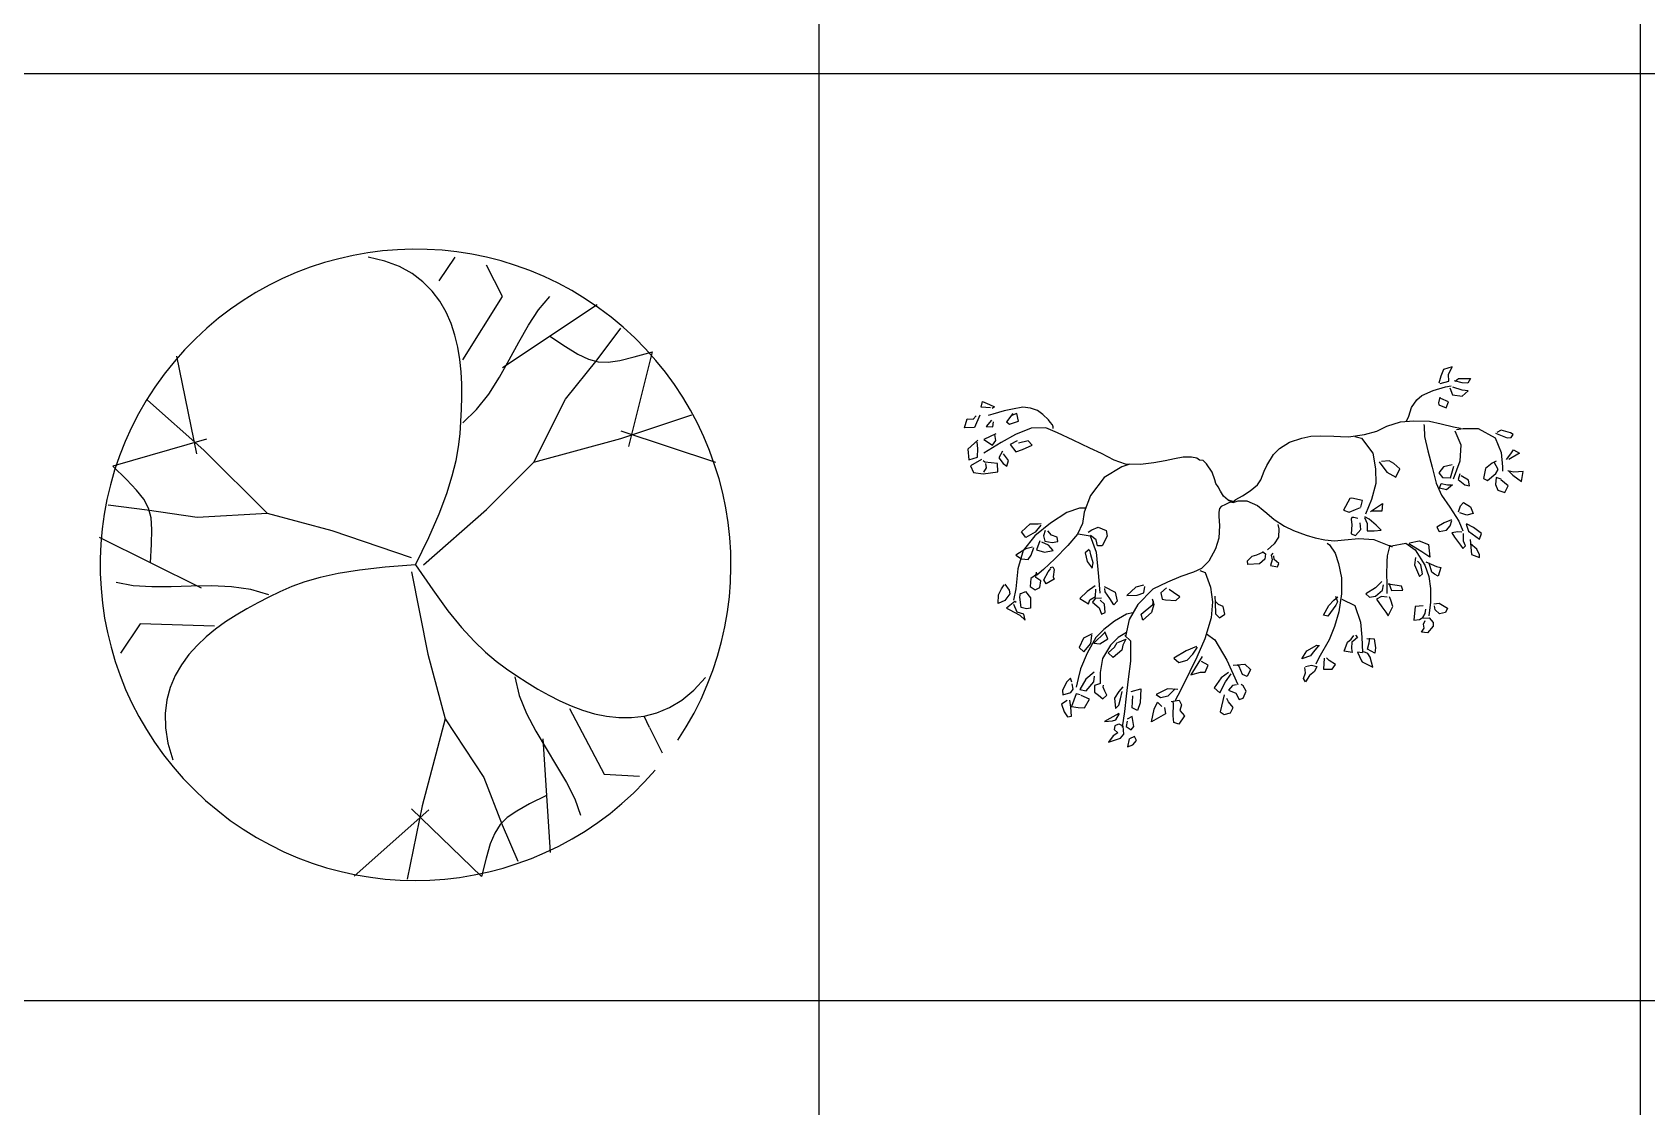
# Model space of a CAD drawing. Header units: inches. Extents: x 7658 to 73799, y 48 to 40262.
# Drawn here: x 36537 to 40653, y 2785 to 5521 of the extents above; entities that cross this region are included whole.
import ezdxf

# ---------------------------------------------------------------- set-up
doc = ezdxf.new("R2010")
doc.units = ezdxf.units.IN
doc.layers.add('www.cad-blocks.net', color=7, linetype='Continuous')
doc.styles.get("Standard").update_dxf_attribs({"font": 'arial.ttf'})

# ---------------------------------------------------------------- blocks, each defined once
blk = doc.blocks.new('A$C516926BB')
for p, q in [((27.1553, 38.5194), (27.1553, 0)), ((29.249, 38.5194), (29.249, 0)), ((0, 4.7221), (62.4121, 4.7221)), ((0, 2.361), (60.3118, 2.361))]:
    blk.add_line(p, q)
blk = doc.blocks.new('A$C7D292085')
at = {"linetype": 'Continuous'}
for p, q in [((1.2207, 0.9612), (1.214, 0.9444)), ((1.2432, 0.9677), (1.2207, 0.9612)), ((1.2332, 0.9488), (1.2432, 0.9677)), ((1.2345, 0.9311), (1.2332, 0.9488)), ((1.1653, 0.895), (1.1946, 0.9078)), ((1.1946, 0.9078), (1.2259, 0.9168)), ((1.214, 0.9444), (1.2087, 0.9267)), ((1.212, 0.9258), (1.2345, 0.9311)), ((1.2259, 0.9168), (1.24, 0.9199)), ((1.2367, 0.9143), (1.2437, 0.8969)), ((1.2688, 0.9084), (1.2447, 0.9158)), ((1.2685, 0.9276), (1.2487, 0.9326)), ((1.2507, 0.9317), (1.259, 0.9385)), ((1.259, 0.9385), (1.2895, 0.9382)), ((1.2825, 0.9267), (1.2685, 0.9276)), ((1.2835, 0.9068), (1.2688, 0.9084)), ((1.2688, 0.8935), (1.2835, 0.9068)), ((1.2895, 0.9382), (1.2825, 0.9267)), ((0.042, 0.8652), (0.046, 0.8795)), ((0.066, 0.8637), (0.042, 0.8652)), ((0.046, 0.8795), (0.064, 0.8724)), ((0.064, 0.8724), (0.0765, 0.8662)), ((0.0765, 0.8662), (0.0705, 0.8615)), ((0.1487, 0.8649), (0.1221, 0.8602)), ((0.1684, 0.863), (0.1487, 0.8649)), ((1.1327, 0.8425), (1.1396, 0.8646)), ((1.1396, 0.8646), (1.1525, 0.8839)), ((1.1525, 0.8839), (1.1653, 0.895)), ((1.2117, 0.8904), (1.2082, 0.8761)), ((1.2082, 0.8761), (1.2092, 0.8714)), ((1.2092, 0.8714), (1.2275, 0.8637)), ((1.2335, 0.8786), (1.214, 0.8876)), ((1.2275, 0.8637), (1.2335, 0.8786)), ((1.2437, 0.8969), (1.2688, 0.8935)), ((0, 0.813), (0.0063, 0.8354)), ((0.0063, 0.8354), (0.0223, 0.8351)), ((0.0223, 0.8351), (0.03, 0.8432)), ((0.0388, 0.845), (0.025, 0.8137)), ((0.069, 0.832), (0.0548, 0.8162)), ((0.0719, 0.8478), (0.0603, 0.8438)), ((0.0718, 0.8155), (0.074, 0.828)), ((0.1009, 0.8556), (0.0719, 0.8478)), ((0.1221, 0.8602), (0.1009, 0.8556)), ((0.123, 0.8488), (0.1065, 0.828)), ((0.1065, 0.828), (0.1143, 0.8221)), ((0.1143, 0.8221), (0.1375, 0.8298)), ((0.1335, 0.8488), (0.1178, 0.8432)), ((0.1375, 0.8298), (0.1335, 0.8488)), ((0.186, 0.8571), (0.1684, 0.863)), ((0.1994, 0.8469), (0.186, 0.8571)), ((0.2138, 0.8329), (0.1994, 0.8469)), ((0.2185, 0.8267), (0.2138, 0.8329)), ((0.2239, 0.8205), (0.2185, 0.8267)), ((1.076, 0.8165), (1.1115, 0.8276)), ((1.1115, 0.8276), (1.1456, 0.8304)), ((1.1262, 0.8295), (1.1327, 0.8425)), ((1.1456, 0.8304), (1.1853, 0.8295)), ((1.1853, 0.8295), (1.2152, 0.8227)), ((0.025, 0.8137), (0, 0.813)), ((0.08, 0.7975), (0.049, 0.7829)), ((0.049, 0.7829), (0.071, 0.7686)), ((0.0548, 0.8162), (0.0718, 0.8155)), ((0.0798, 0.7801), (0.077, 0.796)), ((0.1298, 0.7957), (0.0931, 0.7752)), ((0.1699, 0.8121), (0.1298, 0.7957)), ((0.2069, 0.8127), (0.1699, 0.8121)), ((0.2365, 0.8), (0.2069, 0.8127)), ((0.226, 0.8152), (0.2239, 0.8205)), ((0.2257, 0.8106), (0.226, 0.8152)), ((0.2771, 0.7811), (0.2365, 0.8)), ((0.8284, 0.7761), (0.8601, 0.7866)), ((0.8601, 0.7866), (0.8831, 0.7913)), ((0.8831, 0.7913), (0.9073, 0.7922)), ((0.9073, 0.7922), (0.941, 0.7916)), ((0.941, 0.7916), (0.9586, 0.7904)), ((0.9586, 0.7904), (0.9783, 0.7901)), ((0.9783, 0.7901), (1.0192, 0.7957)), ((0.9951, 0.7907), (1.0118, 0.7866)), ((1.0118, 0.7866), (1.041, 0.7484)), ((1.0192, 0.7957), (1.0506, 0.804)), ((1.0506, 0.804), (1.076, 0.8165)), ((1.1707, 0.8214), (1.1716, 0.8165)), ((1.1716, 0.8165), (1.1722, 0.7907)), ((1.1722, 0.7907), (1.1811, 0.7537)), ((1.2152, 0.8227), (1.2465, 0.8149)), ((1.2465, 0.8149), (1.2641, 0.8118)), ((1.2501, 0.8047), (1.265, 0.7696)), ((1.2537, 0.8087), (1.2713, 0.8106)), ((1.2713, 0.8106), (1.3092, 0.8109)), ((1.3092, 0.8109), (1.3526, 0.7873)), ((1.3526, 0.7873), (1.3681, 0.7497)), ((1.3533, 0.7988), (1.383, 0.7873)), ((1.3678, 0.8068), (1.3565, 0.8006)), ((1.3918, 0.8003), (1.3678, 0.8068)), ((1.383, 0.7873), (1.3935, 0.7879)), ((1.3983, 0.7957), (1.3918, 0.8003)), ((1.3935, 0.7879), (1.3983, 0.7957)), ((0.034, 0.7814), (0.008, 0.7581)), ((0.008, 0.7581), (0.0105, 0.7311)), ((0.0338, 0.7596), (0.032, 0.7761)), ((0.033, 0.7382), (0.0338, 0.7596)), ((0.0931, 0.7752), (0.0495, 0.7481)), ((0.071, 0.7686), (0.0798, 0.7801)), ((0.0965, 0.7534), (0.0873, 0.736)), ((0.112, 0.7292), (0.0993, 0.746)), ((0.1338, 0.7792), (0.1165, 0.7702)), ((0.1165, 0.7702), (0.131, 0.7516)), ((0.131, 0.7516), (0.1478, 0.7575)), ((0.162, 0.7795), (0.1378, 0.7733)), ((0.1478, 0.7575), (0.1725, 0.7686)), ((0.1725, 0.7686), (0.162, 0.7795)), ((0.3195, 0.7612), (0.2771, 0.7811)), ((0.3488, 0.7469), (0.3195, 0.7612)), ((0.3813, 0.7301), (0.3488, 0.7469)), ((0.7702, 0.7171), (0.7872, 0.7444)), ((0.7872, 0.7444), (0.8027, 0.7602)), ((0.8027, 0.7602), (0.8284, 0.7761)), ((1.041, 0.7484), (1.0476, 0.7084)), ((1.1811, 0.7537), (1.1922, 0.7127)), ((1.265, 0.7696), (1.2621, 0.7276)), ((1.3681, 0.7497), (1.3714, 0.7134)), ((1.3818, 0.7323), (1.3925, 0.7463)), ((1.4148, 0.7484), (1.3873, 0.7323)), ((1.3925, 0.7463), (1.399, 0.7568)), ((1.399, 0.7568), (1.4148, 0.7484)), ((0.0105, 0.7311), (0.033, 0.7382)), ((0.0435, 0.732), (0.0155, 0.7158)), ((0.0155, 0.7158), (0.0228, 0.6988)), ((0.0515, 0.7255), (0.0473, 0.7289)), ((0.0478, 0.6953), (0.0845, 0.7003)), ((0.055, 0.7106), (0.048, 0.6994)), ((0.0843, 0.7214), (0.0515, 0.7255)), ((0.0533, 0.722), (0.055, 0.7106)), ((0.0845, 0.7003), (0.0843, 0.7214)), ((0.0873, 0.736), (0.098, 0.7214)), ((0.098, 0.7214), (0.108, 0.7146)), ((0.108, 0.7146), (0.112, 0.7292)), ((0.401, 0.713), (0.3562, 0.6857)), ((0.41, 0.7199), (0.3813, 0.7301)), ((0.4213, 0.7199), (0.401, 0.713)), ((0.4485, 0.7193), (0.41, 0.7199)), ((0.4826, 0.7236), (0.4485, 0.7193)), ((0.5112, 0.7286), (0.4826, 0.7236)), ((0.5348, 0.7339), (0.5112, 0.7286)), ((0.5575, 0.7376), (0.5348, 0.7339)), ((0.5787, 0.7379), (0.5575, 0.7376)), ((0.5922, 0.7351), (0.5787, 0.7379)), ((0.599, 0.7301), (0.5922, 0.7351)), ((0.608, 0.7298), (0.599, 0.7301)), ((0.617, 0.7208), (0.608, 0.7298)), ((0.631, 0.7), (0.617, 0.7208)), ((0.6376, 0.6801), (0.631, 0.7)), ((0.7552, 0.6804), (0.7639, 0.7022)), ((0.7639, 0.7022), (0.7702, 0.7171)), ((1.0476, 0.7084), (1.0482, 0.6711)), ((1.0572, 0.7264), (1.0765, 0.7)), ((1.0827, 0.7289), (1.0632, 0.727)), ((1.0765, 0.7), (1.0995, 0.6866)), ((1.0945, 0.7214), (1.0827, 0.7289)), ((1.1092, 0.7078), (1.0945, 0.7214)), ((1.0995, 0.6866), (1.1092, 0.7078)), ((1.1922, 0.7127), (1.202, 0.6714)), ((1.2207, 0.713), (1.209, 0.6981)), ((1.2432, 0.718), (1.2207, 0.713)), ((1.2387, 0.6851), (1.2472, 0.7149)), ((1.2621, 0.7276), (1.2453, 0.6817)), ((1.328, 0.7093), (1.323, 0.6835)), ((1.3445, 0.723), (1.328, 0.7093)), ((1.3553, 0.7276), (1.3445, 0.723)), ((1.3605, 0.7068), (1.3503, 0.7248)), ((1.3543, 0.696), (1.3605, 0.7068)), ((1.3714, 0.7134), (1.3714, 0.7025)), ((1.3998, 0.7), (1.3845, 0.7034)), ((1.3863, 0.7031), (1.3978, 0.6922)), ((1.4243, 0.7012), (1.3998, 0.7)), ((1.42, 0.6761), (1.4243, 0.7012)), ((0.0228, 0.6988), (0.0478, 0.6953)), ((0.3562, 0.6857), (0.3207, 0.6404)), ((0.6408, 0.6705), (0.6376, 0.6801)), ((0.6465, 0.6624), (0.6408, 0.6705)), ((0.6522, 0.6516), (0.6465, 0.6624)), ((0.7281, 0.6519), (0.7466, 0.6671)), ((0.7466, 0.6671), (0.7552, 0.6804)), ((1.0482, 0.6711), (1.0369, 0.6301)), ((1.202, 0.6714), (1.2155, 0.6413)), ((1.209, 0.6981), (1.2182, 0.6857)), ((1.2105, 0.6593), (1.215, 0.6708)), ((1.2285, 0.655), (1.2105, 0.6593)), ((1.215, 0.6708), (1.2312, 0.6671)), ((1.2182, 0.6857), (1.2387, 0.6851)), ((1.2437, 0.6671), (1.2285, 0.655)), ((1.2312, 0.6671), (1.24, 0.6674)), ((1.2623, 0.6953), (1.258, 0.6807)), ((1.258, 0.6807), (1.275, 0.6674)), ((1.2845, 0.6792), (1.2663, 0.6907)), ((1.275, 0.6674), (1.2875, 0.6649)), ((1.2875, 0.6649), (1.2845, 0.6792)), ((1.323, 0.6835), (1.3333, 0.6789)), ((1.3333, 0.6789), (1.3543, 0.696)), ((1.3548, 0.686), (1.353, 0.6686)), ((1.353, 0.6686), (1.3595, 0.6537)), ((1.3675, 0.6817), (1.3548, 0.686)), ((1.386, 0.6652), (1.3673, 0.6801)), ((1.377, 0.6478), (1.386, 0.6652)), ((1.3978, 0.6922), (1.42, 0.6761)), ((0.3207, 0.6404), (0.3052, 0.5981)), ((0.6597, 0.6388), (0.6522, 0.6516)), ((0.665, 0.6177), (0.6543, 0.6121)), ((0.6716, 0.6286), (0.6597, 0.6388)), ((0.6734, 0.6214), (0.665, 0.6177)), ((0.6809, 0.6255), (0.6716, 0.6286)), ((0.6716, 0.6286), (0.6809, 0.623)), ((0.6809, 0.623), (0.6734, 0.6214)), ((0.6836, 0.6245), (0.6809, 0.6255)), ((0.6809, 0.623), (0.6851, 0.6221)), ((0.6836, 0.6245), (0.6916, 0.6301)), ((0.6851, 0.6221), (0.6976, 0.6267)), ((0.6916, 0.6301), (0.7086, 0.6394)), ((0.6976, 0.6267), (0.7197, 0.627)), ((0.7086, 0.6394), (0.7281, 0.6519)), ((0.7197, 0.627), (0.7469, 0.6152)), ((0.9819, 0.6326), (0.9657, 0.6028)), ((0.9874, 0.6339), (0.9819, 0.6326)), ((1.0142, 0.6276), (0.9874, 0.6339)), ((1.01, 0.6106), (1.0142, 0.6276)), ((1.0369, 0.6301), (1.0222, 0.5929)), ((1.0345, 0.5994), (1.0657, 0.6202)), ((1.0657, 0.6202), (1.0637, 0.6006)), ((1.2155, 0.6413), (1.237, 0.6109)), ((1.2643, 0.6137), (1.272, 0.6224)), ((1.272, 0.6224), (1.2893, 0.6112)), ((1.3595, 0.6537), (1.377, 0.6478)), ((0.2604, 0.5966), (0.2194, 0.5699)), ((0.2926, 0.6084), (0.2604, 0.5966)), ((0.3102, 0.6078), (0.2926, 0.6084)), ((0.3052, 0.5981), (0.3004, 0.5686)), ((0.6495, 0.6068), (0.648, 0.5975)), ((0.648, 0.5975), (0.6483, 0.587)), ((0.6483, 0.587), (0.6501, 0.5637)), ((0.6543, 0.6121), (0.6495, 0.6068)), ((0.7469, 0.6152), (0.7609, 0.6031)), ((0.7609, 0.6031), (0.7702, 0.595)), ((0.7702, 0.595), (0.7893, 0.5792)), ((0.7893, 0.5792), (0.8153, 0.5624)), ((0.9657, 0.6028), (0.9807, 0.5975)), ((0.9807, 0.5975), (0.9967, 0.605)), ((0.9874, 0.5842), (0.9859, 0.5798)), ((0.9859, 0.5798), (0.9872, 0.5652)), ((0.9922, 0.5839), (0.9874, 0.5842)), ((1.0022, 0.5817), (0.9922, 0.5839)), ((0.9967, 0.605), (1.0092, 0.6093)), ((1.0197, 0.5839), (1.0265, 0.5686)), ((1.0317, 0.5801), (1.0207, 0.5857)), ((1.0492, 0.5643), (1.0317, 0.5801)), ((1.0637, 0.6006), (1.0382, 0.6006)), ((1.241, 0.578), (1.2225, 0.5705)), ((1.237, 0.6109), (1.2603, 0.5752)), ((1.2375, 0.5634), (1.2417, 0.5767)), ((1.2593, 0.5988), (1.2643, 0.6137)), ((1.28, 0.5904), (1.2625, 0.5963)), ((1.2963, 0.5944), (1.28, 0.5904)), ((1.2893, 0.6112), (1.2963, 0.5944)), ((0.1455, 0.5481), (0.167, 0.568)), ((0.1563, 0.5332), (0.1455, 0.5481)), ((0.1794, 0.5376), (0.1493, 0.5003)), ((0.18, 0.5466), (0.1563, 0.5332)), ((0.167, 0.568), (0.1875, 0.5677)), ((0.2194, 0.5699), (0.1794, 0.5376)), ((0.1948, 0.5649), (0.18, 0.5466)), ((0.1875, 0.5677), (0.195, 0.5693)), ((0.2058, 0.5512), (0.2013, 0.5376)), ((0.2013, 0.5376), (0.205, 0.5239)), ((0.222, 0.5394), (0.2123, 0.5506)), ((0.2363, 0.5345), (0.222, 0.5394)), ((0.2881, 0.5422), (0.2636, 0.5127)), ((0.3004, 0.5686), (0.2881, 0.5422)), ((0.2899, 0.5429), (0.3204, 0.5376)), ((0.3151, 0.5466), (0.3248, 0.5525)), ((0.3204, 0.5376), (0.3359, 0.4957)), ((0.3351, 0.5273), (0.3213, 0.5388)), ((0.3248, 0.5525), (0.3408, 0.5599)), ((0.3408, 0.5599), (0.3613, 0.5512)), ((0.3631, 0.5366), (0.3508, 0.5124)), ((0.3613, 0.5512), (0.3631, 0.5366)), ((0.6501, 0.5637), (0.6483, 0.532)), ((0.7989, 0.5661), (0.8014, 0.5553)), ((0.8014, 0.5553), (0.8002, 0.5339)), ((0.8153, 0.5624), (0.8383, 0.5509)), ((0.8383, 0.5509), (0.8708, 0.5391)), ((0.8708, 0.5391), (0.8938, 0.5323)), ((0.9872, 0.5652), (0.9859, 0.5429)), ((0.9859, 0.5429), (0.9964, 0.5385)), ((0.9964, 0.5385), (1.0105, 0.5534)), ((1.0105, 0.5534), (1.0087, 0.5705)), ((1.0265, 0.5686), (1.026, 0.5506)), ((1.026, 0.5506), (1.0445, 0.5503)), ((1.0445, 0.5503), (1.0617, 0.5522)), ((1.0617, 0.5522), (1.0492, 0.5643)), ((1.2225, 0.5705), (1.2035, 0.5596)), ((1.2035, 0.5596), (1.2097, 0.5488)), ((1.2097, 0.5488), (1.2287, 0.5522)), ((1.2287, 0.5522), (1.2375, 0.5634)), ((1.2578, 0.5475), (1.242, 0.545)), ((1.242, 0.545), (1.249, 0.5345)), ((1.2678, 0.5466), (1.2578, 0.5475)), ((1.2603, 0.5752), (1.2704, 0.5506)), ((1.2715, 0.5242), (1.2718, 0.5438)), ((1.2788, 0.5674), (1.2848, 0.5494)), ((1.2973, 0.5587), (1.2793, 0.5683)), ((1.2848, 0.5494), (1.313, 0.5289)), ((1.318, 0.5432), (1.2973, 0.5587)), ((1.313, 0.5289), (1.318, 0.5432)), ((0.1565, 0.5043), (0.1308, 0.4882)), ((0.1493, 0.5003), (0.1361, 0.4531)), ((0.173, 0.5084), (0.1565, 0.5043)), ((0.17, 0.4882), (0.1765, 0.5078)), ((0.1915, 0.5248), (0.1835, 0.5022)), ((0.1835, 0.5022), (0.2038, 0.4963)), ((0.2143, 0.514), (0.1973, 0.5214)), ((0.2038, 0.4963), (0.2258, 0.5003)), ((0.205, 0.5239), (0.2235, 0.5208)), ((0.2258, 0.5003), (0.2143, 0.514)), ((0.2235, 0.5208), (0.2378, 0.5233)), ((0.2636, 0.5127), (0.2299, 0.4792)), ((0.2378, 0.5233), (0.2363, 0.5345)), ((0.3178, 0.5028), (0.3078, 0.4941)), ((0.3078, 0.4941), (0.3123, 0.4721)), ((0.3218, 0.4891), (0.3191, 0.5012)), ((0.3386, 0.5121), (0.3351, 0.5273)), ((0.3359, 0.4957), (0.341, 0.4339)), ((0.3508, 0.5124), (0.3386, 0.5121)), ((0.6394, 0.5047), (0.6229, 0.4733)), ((0.6483, 0.532), (0.6394, 0.5047)), ((0.7449, 0.4891), (0.7604, 0.4957)), ((0.7592, 0.4975), (0.7667, 0.4916)), ((0.7892, 0.5174), (0.7719, 0.5016)), ((0.8002, 0.5339), (0.7892, 0.5174)), ((0.8938, 0.5323), (0.9183, 0.5273)), ((0.9183, 0.5273), (0.9434, 0.5252)), ((0.9243, 0.5186), (0.9305, 0.5149)), ((0.9305, 0.5149), (0.9449, 0.4935)), ((0.9434, 0.5252), (0.9685, 0.527)), ((0.9685, 0.527), (1.0052, 0.5311)), ((1.0052, 0.5311), (1.0431, 0.5283)), ((1.0431, 0.5283), (1.0897, 0.5099)), ((1.0838, 0.5137), (1.0772, 0.4866)), ((1.0882, 0.5121), (1.1247, 0.5186)), ((1.1247, 0.5186), (1.1486, 0.5022)), ((1.1657, 0.4972), (1.1327, 0.5171)), ((1.1345, 0.5196), (1.1585, 0.5248)), ((1.1486, 0.5022), (1.1734, 0.463)), ((1.1585, 0.5248), (1.1825, 0.5158)), ((1.1857, 0.4829), (1.1657, 0.4972)), ((1.1825, 0.5158), (1.1857, 0.4829)), ((1.249, 0.5345), (1.2643, 0.5137)), ((1.2643, 0.5137), (1.2703, 0.5053)), ((1.2703, 0.5053), (1.2768, 0.5124)), ((1.2768, 0.5124), (1.2715, 0.5242)), ((1.289, 0.528), (1.2925, 0.4904)), ((1.3055, 0.5034), (1.2893, 0.5174)), ((1.3123, 0.4894), (1.3055, 0.5034)), ((0.1308, 0.4882), (0.1448, 0.4786)), ((0.1361, 0.4531), (0.131, 0.4025)), ((0.1448, 0.4786), (0.1623, 0.4776)), ((0.1623, 0.4776), (0.17, 0.4882)), ((0.2299, 0.4792), (0.2009, 0.4519)), ((0.2128, 0.4457), (0.2203, 0.454)), ((0.2178, 0.4568), (0.2253, 0.4587)), ((0.2253, 0.4587), (0.228, 0.4516)), ((0.3123, 0.4721), (0.3251, 0.4553)), ((0.3278, 0.4689), (0.3218, 0.4891)), ((0.3251, 0.4553), (0.3278, 0.4689)), ((0.6044, 0.4544), (0.5832, 0.445)), ((0.6229, 0.4733), (0.6044, 0.4544)), ((0.7209, 0.4739), (0.7329, 0.4857)), ((0.7224, 0.4649), (0.7209, 0.4739)), ((0.7519, 0.4661), (0.7224, 0.4649)), ((0.7329, 0.4857), (0.7449, 0.4891)), ((0.7657, 0.4779), (0.7519, 0.4661)), ((0.7667, 0.4916), (0.7657, 0.4779)), ((0.7839, 0.4764), (0.7799, 0.4621)), ((0.7799, 0.4621), (0.7974, 0.4584)), ((0.7857, 0.4935), (0.7814, 0.4879)), ((0.7814, 0.4879), (0.7839, 0.4764)), ((0.7892, 0.4776), (0.7887, 0.4866)), ((0.8012, 0.4671), (0.7892, 0.4776)), ((0.7974, 0.4584), (0.8012, 0.4671)), ((0.9449, 0.4935), (0.9532, 0.4674)), ((0.9532, 0.4674), (0.961, 0.4307)), ((1.076, 0.4721), (1.0754, 0.4363)), ((1.0772, 0.4866), (1.076, 0.4721)), ((1.1492, 0.482), (1.1472, 0.4634)), ((1.1472, 0.4634), (1.1595, 0.4342)), ((1.1627, 0.4634), (1.1547, 0.4733)), ((1.1677, 0.441), (1.1627, 0.4634)), ((1.1734, 0.463), (1.1835, 0.4342)), ((1.1755, 0.4717), (1.2027, 0.459)), ((1.1915, 0.4453), (1.1847, 0.4677)), ((1.2027, 0.459), (1.214, 0.4571)), ((1.214, 0.4571), (1.207, 0.4348)), ((1.2925, 0.4904), (1.3125, 0.482)), ((1.3125, 0.482), (1.3123, 0.4894)), ((0.094, 0.4025), (0.101, 0.4124)), ((0.1023, 0.414), (0.1138, 0.3994)), ((0.1693, 0.4289), (0.1673, 0.4081)), ((0.186, 0.441), (0.1693, 0.4289)), ((0.1815, 0.4314), (0.1835, 0.4447)), ((0.1945, 0.4227), (0.1815, 0.4314)), ((0.2009, 0.4519), (0.1839, 0.4373)), ((0.192, 0.4062), (0.1945, 0.4227)), ((0.202, 0.4252), (0.2128, 0.4457)), ((0.2078, 0.4155), (0.202, 0.4252)), ((0.2288, 0.427), (0.2078, 0.4155)), ((0.228, 0.4516), (0.2258, 0.4332)), ((0.2258, 0.4332), (0.2288, 0.427)), ((0.341, 0.4339), (0.3449, 0.3919)), ((0.4561, 0.4118), (0.4363, 0.4068)), ((0.5172, 0.4196), (0.4799, 0.4019)), ((0.5516, 0.4342), (0.5172, 0.4196)), ((0.5832, 0.445), (0.5516, 0.4342)), ((0.5999, 0.4491), (0.6131, 0.4438)), ((0.6131, 0.4438), (0.6271, 0.4068)), ((0.961, 0.4307), (0.9607, 0.3894)), ((1.0635, 0.4208), (1.0477, 0.405)), ((1.0657, 0.3988), (1.0682, 0.4127)), ((1.0754, 0.4363), (1.0763, 0.4193)), ((1.0763, 0.4193), (1.0763, 0.3904)), ((1.1137, 0.4096), (1.0802, 0.4143)), ((1.0817, 0.4171), (1.0885, 0.3984)), ((1.1595, 0.4342), (1.1677, 0.441)), ((1.1835, 0.4342), (1.1877, 0.4031)), ((1.1977, 0.4401), (1.1915, 0.4453)), ((1.207, 0.4348), (1.1977, 0.4401)), ((0.0855, 0.3655), (0.0865, 0.3876)), ((0.1023, 0.3724), (0.0855, 0.3655)), ((0.0865, 0.3876), (0.094, 0.4025)), ((0.1155, 0.3901), (0.1023, 0.3724)), ((0.1138, 0.3994), (0.1155, 0.3901)), ((0.131, 0.4025), (0.1245, 0.3733)), ((0.1408, 0.3814), (0.1423, 0.3916)), ((0.1443, 0.355), (0.1408, 0.3814)), ((0.1445, 0.3904), (0.1555, 0.396)), ((0.1555, 0.396), (0.1683, 0.3792)), ((0.1673, 0.4081), (0.1798, 0.4003)), ((0.1683, 0.3792), (0.1678, 0.3534)), ((0.1798, 0.4003), (0.192, 0.4062)), ((0.3128, 0.3957), (0.2938, 0.3776)), ((0.2938, 0.3776), (0.3161, 0.3643)), ((0.3328, 0.4099), (0.3128, 0.3957)), ((0.3161, 0.3643), (0.3191, 0.3748)), ((0.3191, 0.3748), (0.3341, 0.3829)), ((0.3326, 0.3776), (0.3258, 0.3683)), ((0.3491, 0.3789), (0.3326, 0.3776)), ((0.3341, 0.3829), (0.3346, 0.4019)), ((0.3571, 0.3634), (0.3456, 0.3739)), ((0.3561, 0.4087), (0.3841, 0.3938)), ((0.3583, 0.395), (0.3573, 0.4031)), ((0.3701, 0.378), (0.3583, 0.395)), ((0.3803, 0.3618), (0.3701, 0.378)), ((0.3893, 0.3708), (0.3803, 0.3618)), ((0.3841, 0.3938), (0.3893, 0.3708)), ((0.4363, 0.4068), (0.4133, 0.3857)), ((0.4133, 0.3857), (0.4398, 0.386)), ((0.4398, 0.386), (0.4566, 0.3922)), ((0.4799, 0.4019), (0.4416, 0.3627)), ((0.4566, 0.3922), (0.4593, 0.4081)), ((0.4783, 0.3773), (0.4821, 0.363)), ((0.4798, 0.363), (0.4816, 0.3721)), ((0.5151, 0.4047), (0.5001, 0.3925)), ((0.5001, 0.3925), (0.5041, 0.3764)), ((0.5041, 0.3764), (0.5126, 0.3742)), ((0.5126, 0.3742), (0.5386, 0.3727)), ((0.5326, 0.3929), (0.5219, 0.4009)), ((0.5486, 0.382), (0.5326, 0.3929)), ((0.5386, 0.3727), (0.5486, 0.382)), ((0.6271, 0.4068), (0.6319, 0.3696)), ((0.6381, 0.3839), (0.6391, 0.3668)), ((0.9284, 0.3602), (0.9412, 0.3736)), ((0.9412, 0.3736), (0.9514, 0.382)), ((0.9454, 0.3835), (0.9504, 0.3693)), ((0.9607, 0.3894), (0.9541, 0.3441)), ((0.9619, 0.3758), (0.9951, 0.3602)), ((1.0477, 0.405), (1.023, 0.3901)), ((1.023, 0.3901), (1.0325, 0.3817)), ((1.0325, 0.3817), (1.0477, 0.3839)), ((1.0477, 0.3839), (1.0657, 0.3988)), ((1.0632, 0.3829), (1.0497, 0.3764)), ((1.0497, 0.3764), (1.0635, 0.3565)), ((1.077, 0.3817), (1.0632, 0.3829)), ((1.0862, 0.3736), (1.0835, 0.3823)), ((1.0915, 0.3578), (1.0862, 0.3736)), ((1.0885, 0.3984), (1.117, 0.3988)), ((1.117, 0.3988), (1.1137, 0.4096)), ((1.1877, 0.4031), (1.1874, 0.3683)), ((0.1283, 0.3699), (0.1065, 0.3534)), ((0.1065, 0.3534), (0.1135, 0.3503)), ((0.1135, 0.3503), (0.141, 0.3357)), ((0.134, 0.3429), (0.126, 0.3624)), ((0.1318, 0.3677), (0.1283, 0.3699)), ((0.1513, 0.3379), (0.134, 0.3429)), ((0.141, 0.3357), (0.1545, 0.3224)), ((0.1578, 0.3516), (0.1443, 0.355)), ((0.1545, 0.3224), (0.1513, 0.3379)), ((0.1678, 0.3534), (0.1578, 0.3516)), ((0.3258, 0.3683), (0.3428, 0.3543)), ((0.3428, 0.3543), (0.3493, 0.3376)), ((0.3493, 0.3376), (0.3583, 0.3419)), ((0.3583, 0.3419), (0.3571, 0.3634)), ((0.4124, 0.3376), (0.3819, 0.3202)), ((0.4288, 0.3413), (0.4124, 0.3376)), ((0.4416, 0.3627), (0.4198, 0.3242)), ((0.4503, 0.3379), (0.4798, 0.363)), ((0.4548, 0.3227), (0.4503, 0.3379)), ((0.4763, 0.3419), (0.4548, 0.3227)), ((0.4821, 0.363), (0.4763, 0.3419)), ((0.6319, 0.3696), (0.6283, 0.3289)), ((0.6391, 0.3668), (0.6396, 0.3388)), ((0.6396, 0.3388), (0.6496, 0.3289)), ((0.6471, 0.3624), (0.6406, 0.3696)), ((0.6596, 0.3578), (0.6471, 0.3624)), ((0.6496, 0.3289), (0.6634, 0.3379)), ((0.6634, 0.3379), (0.6596, 0.3578)), ((0.9149, 0.3354), (0.9284, 0.3602)), ((0.9264, 0.3329), (0.9149, 0.3354)), ((0.9467, 0.3606), (0.9264, 0.3329)), ((0.9541, 0.3441), (0.9428, 0.3062)), ((0.9504, 0.3693), (0.9467, 0.3606)), ((0.9951, 0.3602), (1.0094, 0.318)), ((1.0635, 0.3565), (1.0735, 0.3429)), ((1.0735, 0.3429), (1.0797, 0.3335)), ((1.0797, 0.3335), (1.0915, 0.3578)), ((1.1485, 0.3578), (1.1452, 0.3227)), ((1.1692, 0.3593), (1.1485, 0.3578)), ((1.16, 0.3245), (1.168, 0.3295)), ((1.168, 0.3295), (1.1745, 0.3401)), ((1.1745, 0.3401), (1.1755, 0.3509)), ((1.1874, 0.3683), (1.1835, 0.3339)), ((1.196, 0.3643), (1.2102, 0.3662)), ((1.1992, 0.3488), (1.1977, 0.359)), ((1.211, 0.3385), (1.1992, 0.3488)), ((1.2102, 0.3662), (1.2307, 0.3537)), ((1.2262, 0.3422), (1.211, 0.3385)), ((1.2307, 0.3537), (1.2262, 0.3422)), ((0.3256, 0.2882), (0.3036, 0.2767)), ((0.3578, 0.291), (0.3296, 0.264)), ((0.3553, 0.2991), (0.3347, 0.2789)), ((0.3819, 0.3202), (0.3553, 0.2991)), ((0.3651, 0.2755), (0.3576, 0.2929)), ((0.4127, 0.2913), (0.3915, 0.2783)), ((0.4198, 0.3242), (0.4106, 0.2814)), ((0.6283, 0.3289), (0.6125, 0.2748)), ((0.617, 0.2882), (0.6379, 0.2727)), ((0.9428, 0.3062), (0.9291, 0.273)), ((1.0094, 0.318), (1.0127, 0.2798)), ((1.1452, 0.3227), (1.16, 0.3245)), ((1.1645, 0.2925), (1.1717, 0.3022)), ((1.1802, 0.2904), (1.1645, 0.2925)), ((1.17, 0.3124), (1.174, 0.3217)), ((1.1717, 0.3022), (1.17, 0.3124)), ((1.1702, 0.328), (1.184, 0.3289)), ((1.1945, 0.3071), (1.1802, 0.2904)), ((1.184, 0.3289), (1.1945, 0.3171)), ((1.1945, 0.3171), (1.1945, 0.3071)), ((0.3036, 0.2767), (0.2921, 0.2528)), ((0.2921, 0.2528), (0.3041, 0.2422)), ((0.3041, 0.2422), (0.3218, 0.263)), ((0.3347, 0.2789), (0.3126, 0.2388)), ((0.3218, 0.263), (0.3241, 0.2845)), ((0.3296, 0.264), (0.3451, 0.2624)), ((0.3451, 0.2624), (0.3651, 0.2755)), ((0.3718, 0.259), (0.3517, 0.2248)), ((0.3663, 0.2398), (0.3821, 0.2537)), ((0.3915, 0.2783), (0.3718, 0.259)), ((0.3821, 0.2537), (0.3893, 0.2658)), ((0.3908, 0.2658), (0.4113, 0.2745)), ((0.4036, 0.259), (0.4006, 0.2466)), ((0.4113, 0.2745), (0.4036, 0.259)), ((0.4088, 0.2839), (0.4231, 0.2699)), ((0.4231, 0.2699), (0.4231, 0.2183)), ((0.5916, 0.2553), (0.5649, 0.2447)), ((0.5819, 0.2363), (0.5941, 0.2543)), ((0.6125, 0.2748), (0.5925, 0.2283)), ((0.6379, 0.2727), (0.6689, 0.2211)), ((0.8722, 0.2444), (0.8982, 0.259)), ((0.9019, 0.2575), (0.8889, 0.2416)), ((0.8982, 0.259), (0.9049, 0.2584)), ((0.9291, 0.273), (0.9031, 0.227)), ((0.9679, 0.2438), (0.9759, 0.2668)), ((0.9759, 0.2668), (0.9854, 0.2742)), ((0.9854, 0.2742), (0.9927, 0.2835)), ((0.9874, 0.2674), (0.9864, 0.2503)), ((0.9864, 0.2503), (0.9879, 0.2404)), ((0.9902, 0.2693), (0.9874, 0.2674)), ((1.0014, 0.2789), (0.9902, 0.2693)), ((0.9964, 0.2842), (1.0014, 0.2789)), ((1.0127, 0.2798), (1.0145, 0.2401)), ((1.0255, 0.2764), (1.0437, 0.2748)), ((1.0267, 0.2491), (1.0312, 0.2646)), ((1.0455, 0.2388), (1.0267, 0.2491)), ((1.0312, 0.2646), (1.033, 0.277)), ((1.0437, 0.2748), (1.0477, 0.2525)), ((1.0477, 0.2525), (1.0455, 0.2388)), ((0.3126, 0.2388), (0.2959, 0.1984)), ((0.3517, 0.2248), (0.3455, 0.1898)), ((0.3786, 0.2276), (0.3663, 0.2398)), ((0.4006, 0.2466), (0.3786, 0.2276)), ((0.4231, 0.2183), (0.4172, 0.1724)), ((0.5649, 0.2447), (0.5336, 0.2258)), ((0.5336, 0.2258), (0.5466, 0.2146)), ((0.5466, 0.2146), (0.5674, 0.2211)), ((0.5674, 0.2211), (0.5819, 0.2363)), ((0.5925, 0.2283), (0.5742, 0.1916)), ((0.6061, 0.2304), (0.5771, 0.1835)), ((0.6206, 0.2081), (0.6039, 0.2177)), ((0.6131, 0.1904), (0.6206, 0.2081)), ((0.6689, 0.2211), (0.6967, 0.1587)), ((0.6844, 0.2081), (0.7144, 0.2109)), ((0.6999, 0.2043), (0.6961, 0.2078)), ((0.7144, 0.2109), (0.7289, 0.1972)), ((0.8594, 0.2239), (0.8722, 0.2444)), ((0.8822, 0.232), (0.8594, 0.2239)), ((0.8689, 0.2047), (0.8847, 0.2084)), ((0.8889, 0.2416), (0.8822, 0.232)), ((0.8847, 0.2084), (0.8979, 0.2047)), ((0.9031, 0.227), (0.8956, 0.2103)), ((0.9169, 0.2258), (0.9149, 0.1975)), ((0.9292, 0.2196), (0.9229, 0.227)), ((0.9457, 0.2099), (0.9292, 0.2196)), ((0.9367, 0.1975), (0.9457, 0.2099)), ((0.9879, 0.2404), (0.9679, 0.2438)), ((1.0014, 0.2416), (1.0117, 0.2193)), ((1.014, 0.2398), (1.0014, 0.2416)), ((1.0117, 0.2193), (1.0137, 0.2165)), ((1.0137, 0.2165), (1.041, 0.2028)), ((1.0282, 0.2376), (1.0175, 0.2419)), ((1.0342, 0.2286), (1.0282, 0.2376)), ((1.041, 0.2028), (1.0342, 0.2286)), ((0.2703, 0.1752), (0.2596, 0.1646)), ((0.2736, 0.1646), (0.2703, 0.1752)), ((0.2896, 0.1742), (0.2843, 0.1519)), ((0.2959, 0.1984), (0.2896, 0.1742)), ((0.3091, 0.1721), (0.2938, 0.1463)), ((0.3301, 0.1904), (0.3091, 0.1721)), ((0.3101, 0.1425), (0.3296, 0.1658)), ((0.3296, 0.1658), (0.3313, 0.1801)), ((0.3455, 0.1898), (0.3455, 0.163)), ((0.4172, 0.1724), (0.4121, 0.1292)), ((0.5742, 0.1916), (0.5501, 0.1432)), ((0.5771, 0.1835), (0.6014, 0.1901)), ((0.6014, 0.1901), (0.6131, 0.1904)), ((0.6544, 0.1755), (0.6366, 0.15)), ((0.6506, 0.1376), (0.6649, 0.1655)), ((0.6726, 0.1898), (0.6544, 0.1755)), ((0.6649, 0.1655), (0.6794, 0.1863)), ((0.7084, 0.1842), (0.6999, 0.2043)), ((0.7201, 0.1795), (0.7084, 0.1842)), ((0.7289, 0.1972), (0.7201, 0.1795)), ((0.8637, 0.1739), (0.8692, 0.1885)), ((0.8689, 0.1658), (0.8637, 0.1739)), ((0.8692, 0.1885), (0.8674, 0.2022)), ((0.8792, 0.182), (0.8689, 0.1658)), ((0.8924, 0.1916), (0.8792, 0.182)), ((0.8979, 0.2047), (0.8924, 0.1916)), ((0.9149, 0.1975), (0.9367, 0.1975)), ((0.2596, 0.1646), (0.2495, 0.1438)), ((0.2495, 0.1438), (0.2508, 0.1323)), ((0.2508, 0.1323), (0.2711, 0.1388)), ((0.2711, 0.1388), (0.2771, 0.1469)), ((0.2848, 0.1351), (0.2728, 0.1025)), ((0.2771, 0.1469), (0.2746, 0.1602)), ((0.2943, 0.1323), (0.2848, 0.1351)), ((0.2938, 0.1463), (0.3101, 0.1425)), ((0.3181, 0.1214), (0.2973, 0.1307)), ((0.3468, 0.1612), (0.3311, 0.1562)), ((0.3311, 0.1562), (0.3316, 0.1391)), ((0.3316, 0.1391), (0.3416, 0.132)), ((0.3416, 0.132), (0.3523, 0.1224)), ((0.3523, 0.1224), (0.3623, 0.1317)), ((0.3536, 0.1522), (0.3541, 0.1568)), ((0.3576, 0.1419), (0.3536, 0.1522)), ((0.3623, 0.1317), (0.3576, 0.1419)), ((0.3936, 0.1407), (0.3821, 0.1239)), ((0.3821, 0.1239), (0.3848, 0.0981)), ((0.4038, 0.1531), (0.3936, 0.1407)), ((0.3971, 0.1221), (0.4021, 0.141)), ((0.4121, 0.1292), (0.4076, 0.0904)), ((0.4246, 0.141), (0.4493, 0.1481)), ((0.4276, 0.0991), (0.4288, 0.1301)), ((0.4493, 0.1481), (0.4478, 0.1118)), ((0.5169, 0.1478), (0.4881, 0.1335)), ((0.4881, 0.1335), (0.4994, 0.1258)), ((0.4994, 0.1258), (0.5189, 0.1304)), ((0.5436, 0.146), (0.5169, 0.1478)), ((0.5189, 0.1304), (0.5371, 0.1478)), ((0.5501, 0.1432), (0.5366, 0.1177)), ((0.6366, 0.15), (0.6506, 0.1376)), ((0.6619, 0.1326), (0.6519, 0.0891)), ((0.6729, 0.1149), (0.6686, 0.1236)), ((0.6834, 0.1565), (0.6726, 0.1441)), ((0.6726, 0.1441), (0.6911, 0.1366)), ((0.6936, 0.1578), (0.6834, 0.1565)), ((0.6911, 0.1366), (0.6996, 0.1205)), ((0.6996, 0.1205), (0.7106, 0.1239)), ((0.7101, 0.1556), (0.7051, 0.159)), ((0.7179, 0.1422), (0.7101, 0.1556)), ((0.7106, 0.1239), (0.7179, 0.1422)), ((0.2616, 0.118), (0.2468, 0.109)), ((0.2468, 0.109), (0.2541, 0.0894)), ((0.2541, 0.0894), (0.2628, 0.0764)), ((0.2713, 0.1012), (0.2686, 0.1193)), ((0.2723, 0.078), (0.2713, 0.1012)), ((0.2728, 0.1025), (0.2893, 0.1)), ((0.2893, 0.1), (0.3061, 0.0994)), ((0.3061, 0.0994), (0.3181, 0.1214)), ((0.3933, 0.0848), (0.3701, 0.0721)), ((0.3848, 0.0981), (0.3933, 0.1062)), ((0.3858, 0.0686), (0.3953, 0.0848)), ((0.3933, 0.1062), (0.3971, 0.1221)), ((0.4076, 0.0904), (0.4016, 0.0506)), ((0.4408, 0.0929), (0.4276, 0.0991)), ((0.4478, 0.1118), (0.4408, 0.0929)), ((0.4768, 0.0637), (0.4831, 0.0963)), ((0.5124, 0.0842), (0.4768, 0.0637)), ((0.4831, 0.0963), (0.4918, 0.1137)), ((0.4918, 0.1137), (0.5026, 0.1025)), ((0.5099, 0.1003), (0.5124, 0.0842)), ((0.5266, 0.1155), (0.5469, 0.1193)), ((0.5324, 0.1102), (0.5309, 0.1158)), ((0.5316, 0.0789), (0.5324, 0.1102)), ((0.5469, 0.1193), (0.5526, 0.1071)), ((0.5526, 0.1071), (0.5489, 0.0929)), ((0.5489, 0.0929), (0.5606, 0.0789)), ((0.6519, 0.0891), (0.6614, 0.0823)), ((0.6614, 0.0823), (0.6779, 0.0863)), ((0.6846, 0.1003), (0.6729, 0.1149)), ((0.6779, 0.0863), (0.6846, 0.1003)), ((0.2628, 0.0764), (0.2723, 0.078)), ((0.3701, 0.0721), (0.3571, 0.0643)), ((0.3571, 0.0643), (0.3771, 0.0665)), ((0.3771, 0.0665), (0.3858, 0.0686)), ((0.3831, 0.0534), (0.3816, 0.0444)), ((0.3816, 0.0444), (0.3908, 0.0354)), ((0.3921, 0.0578), (0.3831, 0.0534)), ((0.4041, 0.0528), (0.3943, 0.0578)), ((0.4058, 0.032), (0.4041, 0.0528)), ((0.4143, 0.0655), (0.4118, 0.0516)), ((0.4118, 0.0516), (0.4251, 0.0435)), ((0.4273, 0.077), (0.4148, 0.0708)), ((0.4251, 0.0435), (0.4311, 0.0516)), ((0.4311, 0.0516), (0.4273, 0.077)), ((0.5331, 0.0618), (0.5316, 0.0789)), ((0.5464, 0.0578), (0.5331, 0.0618)), ((0.5606, 0.0789), (0.5464, 0.0578)), ((0.3786, 0.028), (0.3673, 0.0121)), ((0.3673, 0.0121), (0.3973, 0.0224)), ((0.3908, 0.0354), (0.3786, 0.028)), ((0.3973, 0.0224), (0.4058, 0.032)), ((0.4198, 0.0202), (0.4153, 0)), ((0.4153, 0), (0.4291, 0.0056)), ((0.4331, 0.0261), (0.4201, 0.0205)), ((0.4291, 0.0056), (0.4383, 0.0161)), ((0.4383, 0.0161), (0.4331, 0.0261))]:
    blk.add_line(p, q, dxfattribs=at)
blk = doc.blocks.new('A$C025714C9')
for p, q in [((0.9093, 1.9704), (0.8562, 1.9827)), ((0.9093, 1.9704), (0.8562, 1.9827)), ((0.9558, 1.9529), (0.9093, 1.9704)), ((0.9558, 1.9529), (0.9093, 1.9704)), ((1.0826, 1.9074), (1.1329, 1.9827)), ((1.0826, 1.9074), (1.1329, 1.9827)), ((1.2838, 1.8571), (1.2335, 1.9576)), ((1.2838, 1.8571), (1.2335, 1.9576)), ((0.9961, 1.9307), (0.9558, 1.9529)), ((0.9961, 1.9307), (0.9558, 1.9529)), ((1.0307, 1.9045), (0.9961, 1.9307)), ((1.0307, 1.9045), (0.9961, 1.9307)), ((1.0599, 1.8748), (1.0307, 1.9045)), ((1.0599, 1.8748), (1.0307, 1.9045)), ((1.0843, 1.8423), (1.0599, 1.8748)), ((1.0843, 1.8423), (1.0599, 1.8748)), ((1.158, 1.6562), (1.2838, 1.8571)), ((1.158, 1.6562), (1.2838, 1.8571)), ((1.3991, 1.8151), (1.4347, 1.8571)), ((1.3991, 1.8151), (1.4347, 1.8571)), ((1.1043, 1.8076), (1.0843, 1.8423)), ((1.1043, 1.8076), (1.0843, 1.8423)), ((1.1203, 1.7713), (1.1043, 1.8076)), ((1.1203, 1.7713), (1.1043, 1.8076)), ((1.2838, 1.6311), (1.5856, 1.832)), ((1.2838, 1.6311), (1.5856, 1.832)), ((1.3667, 1.7661), (1.3991, 1.8151)), ((1.3667, 1.7661), (1.3991, 1.8151)), ((1.1327, 1.7339), (1.1203, 1.7713)), ((1.1327, 1.7339), (1.1203, 1.7713)), ((1.3361, 1.7123), (1.3667, 1.7661)), ((1.3361, 1.7123), (1.3667, 1.7661)), ((1.5856, 1.6562), (1.6611, 1.7566)), ((1.5856, 1.6562), (1.6611, 1.7566)), ((1.142, 1.6958), (1.1327, 1.7339)), ((1.142, 1.6958), (1.1327, 1.7339)), ((1.3058, 1.6562), (1.3361, 1.7123)), ((1.3058, 1.6562), (1.3361, 1.7123)), ((1.4347, 1.7315), (1.4849, 1.6985)), ((1.4347, 1.7315), (1.4849, 1.6985)), ((1.4849, 1.6985), (1.5247, 1.6742)), ((1.4849, 1.6985), (1.5247, 1.6742)), ((0.3103, 1.356), (0.2464, 1.6676)), ((0.3103, 1.356), (0.2464, 1.6676)), ((1.1485, 1.657), (1.142, 1.6958)), ((1.1485, 1.657), (1.142, 1.6958)), ((1.1525, 1.6177), (1.1485, 1.657)), ((1.1525, 1.6177), (1.1485, 1.657)), ((1.2743, 1.6001), (1.3058, 1.6562)), ((1.2743, 1.6001), (1.3058, 1.6562)), ((1.485, 1.5306), (1.5856, 1.6562)), ((1.485, 1.5306), (1.5856, 1.6562)), ((1.5247, 1.6742), (1.5581, 1.6582)), ((1.5247, 1.6742), (1.5581, 1.6582)), ((1.5581, 1.6582), (1.5888, 1.6499)), ((1.5581, 1.6582), (1.5888, 1.6499)), ((1.5888, 1.6499), (1.6207, 1.6486)), ((1.5888, 1.6499), (1.6207, 1.6486)), ((1.6207, 1.6486), (1.6576, 1.6538)), ((1.6207, 1.6486), (1.6576, 1.6538)), ((1.6576, 1.6538), (1.7033, 1.6649)), ((1.6576, 1.6538), (1.7033, 1.6649)), ((1.6863, 1.3799), (1.7617, 1.6813)), ((1.6863, 1.3799), (1.7617, 1.6813)), ((1.7033, 1.6649), (1.7617, 1.6813)), ((1.7033, 1.6649), (1.7617, 1.6813)), ((1.1545, 1.5782), (1.1525, 1.6177)), ((1.1545, 1.5782), (1.1525, 1.6177)), ((1.2402, 1.5463), (1.2743, 1.6001)), ((1.2402, 1.5463), (1.2743, 1.6001)), ((1.1548, 1.5385), (1.1545, 1.5782)), ((1.1548, 1.5385), (1.1545, 1.5782)), ((1.2019, 1.4972), (1.2402, 1.5463)), ((1.2019, 1.4972), (1.2402, 1.5463)), ((0.3321, 1.3686), (0.1536, 1.5269)), ((0.3321, 1.3686), (0.1536, 1.5269)), ((1.1517, 1.4594), (1.1537, 1.4988)), ((1.1517, 1.4594), (1.1537, 1.4988)), ((1.1537, 1.4988), (1.1548, 1.5385)), ((1.1537, 1.4988), (1.1548, 1.5385)), ((1.158, 1.4552), (1.2019, 1.4972)), ((1.158, 1.4552), (1.2019, 1.4972)), ((1.3844, 1.3296), (1.485, 1.5306)), ((1.3844, 1.3296), (1.485, 1.5306)), ((1.1489, 1.4201), (1.1517, 1.4594)), ((1.1489, 1.4201), (1.1517, 1.4594)), ((1.6611, 1.405), (1.8875, 1.4804)), ((1.6611, 1.405), (1.8875, 1.4804)), ((0.3412, 1.4029), (0.0425, 1.3176)), ((0.3412, 1.4029), (0.0425, 1.3176)), ((1.1442, 1.3793), (1.1489, 1.4201)), ((1.1442, 1.3793), (1.1489, 1.4201)), ((1.3844, 1.3296), (1.6611, 1.405)), ((1.3844, 1.3296), (1.6611, 1.405)), ((1.6611, 1.4301), (1.963, 1.3296)), ((1.6611, 1.4301), (1.963, 1.3296)), ((0.5357, 1.1666), (0.3321, 1.3686)), ((0.5357, 1.1666), (0.3321, 1.3686)), ((1.1364, 1.3353), (1.1442, 1.3793)), ((1.1364, 1.3353), (1.1442, 1.3793)), ((0.0859, 1.2752), (0.0425, 1.3176)), ((0.0859, 1.2752), (0.0425, 1.3176)), ((1.1065, 1.2303), (1.1242, 1.2862)), ((1.1065, 1.2303), (1.1242, 1.2862)), ((1.1242, 1.2862), (1.1364, 1.3353)), ((1.1242, 1.2862), (1.1364, 1.3353)), ((1.2335, 1.1789), (1.3844, 1.3296)), ((1.2335, 1.1789), (1.3844, 1.3296)), ((0.1183, 1.2411), (0.0859, 1.2752)), ((0.1183, 1.2411), (0.0859, 1.2752)), ((0.1413, 1.2117), (0.1183, 1.2411)), ((0.1413, 1.2117), (0.1183, 1.2411)), ((0.1523, 1.1776), (0.0275, 1.1927)), ((0.1523, 1.1776), (0.0275, 1.1927)), ((0.1561, 1.1835), (0.1413, 1.2117)), ((0.1561, 1.1835), (0.1413, 1.2117)), ((0.1643, 1.1527), (0.1561, 1.1835)), ((0.1643, 1.1527), (0.1561, 1.1835)), ((1.0819, 1.1657), (1.1065, 1.2303)), ((1.0819, 1.1657), (1.1065, 1.2303)), ((0.3113, 1.1533), (0.1523, 1.1776)), ((0.3113, 1.1533), (0.1523, 1.1776)), ((0.1671, 1.1158), (0.1643, 1.1527)), ((0.1671, 1.1158), (0.1643, 1.1527)), ((0.5357, 1.1666), (0.3113, 1.1533)), ((0.5357, 1.1666), (0.3113, 1.1533)), ((0.7416, 1.1113), (0.5357, 1.1666)), ((0.7416, 1.1113), (0.5357, 1.1666)), ((1.0323, 1.0031), (1.2335, 1.1789)), ((1.0323, 1.0031), (1.2335, 1.1789)), ((1.0492, 1.0905), (1.0819, 1.1657)), ((1.0492, 1.0905), (1.0819, 1.1657)), ((0.3249, 0.9288), (0, 1.0897)), ((0.3249, 0.9288), (0, 1.0897)), ((0.166, 1.0692), (0.1671, 1.1158)), ((0.166, 1.0692), (0.1671, 1.1158)), ((0.9945, 1.0249), (0.7416, 1.1113)), ((0.9945, 1.0249), (0.7416, 1.1113)), ((1.0071, 1.0031), (1.0492, 1.0905)), ((1.0071, 1.0031), (1.0492, 1.0905)), ((0.1625, 1.0092), (0.166, 1.0692)), ((0.1625, 1.0092), (0.166, 1.0692)), ((0.8289, 0.9866), (0.7607, 0.9756)), ((0.8289, 0.9866), (0.7607, 0.9756)), ((0.9104, 0.9958), (0.8289, 0.9866)), ((0.9104, 0.9958), (0.8289, 0.9866)), ((1.0071, 1.0031), (0.9104, 0.9958)), ((1.0071, 1.0031), (0.9104, 0.9958)), ((0.9945, 0.9813), (1.0462, 0.7191)), ((0.9945, 0.9813), (1.0462, 0.7191)), ((1.0071, 1.0031), (1.0618, 0.923)), ((1.0071, 1.0031), (1.0618, 0.923)), ((0.1079, 0.9366), (0.0537, 0.9464)), ((0.1079, 0.9366), (0.0537, 0.9464)), ((0.1666, 0.9331), (0.1079, 0.9366)), ((0.1666, 0.9331), (0.1079, 0.9366)), ((0.2284, 0.9335), (0.1666, 0.9331)), ((0.2284, 0.9335), (0.1666, 0.9331)), ((0.2922, 0.9353), (0.2284, 0.9335)), ((0.2922, 0.9353), (0.2284, 0.9335)), ((0.3565, 0.9361), (0.2922, 0.9353)), ((0.3565, 0.9361), (0.2922, 0.9353)), ((0.4202, 0.9334), (0.3565, 0.9361)), ((0.4202, 0.9334), (0.3565, 0.9361)), ((0.4818, 0.9248), (0.4202, 0.9334)), ((0.4818, 0.9248), (0.4202, 0.9334)), ((0.6128, 0.9337), (0.5751, 0.9174)), ((0.6128, 0.9337), (0.5751, 0.9174)), ((0.6548, 0.949), (0.6128, 0.9337)), ((0.6548, 0.949), (0.6128, 0.9337)), ((0.7034, 0.963), (0.6548, 0.949)), ((0.7034, 0.963), (0.6548, 0.949)), ((0.7607, 0.9756), (0.7034, 0.963)), ((0.7607, 0.9756), (0.7034, 0.963)), ((0.5045, 0.8823), (0.4696, 0.8633)), ((0.5045, 0.8823), (0.4696, 0.8633)), ((0.5401, 0.9078), (0.4818, 0.9248)), ((0.5401, 0.9078), (0.4818, 0.9248)), ((0.5396, 0.9002), (0.5045, 0.8823)), ((0.5396, 0.9002), (0.5045, 0.8823)), ((0.5751, 0.9174), (0.5396, 0.9002)), ((0.5751, 0.9174), (0.5396, 0.9002)), ((1.0618, 0.923), (1.1105, 0.8571)), ((1.0618, 0.923), (1.1105, 0.8571)), ((0.4354, 0.8433), (0.4021, 0.8218)), ((0.4354, 0.8433), (0.4021, 0.8218)), ((0.4696, 0.8633), (0.4354, 0.8433)), ((0.4696, 0.8633), (0.4354, 0.8433)), ((1.1105, 0.8571), (1.1541, 0.8035)), ((1.1105, 0.8571), (1.1541, 0.8035)), ((0.1292, 0.8157), (0.0673, 0.7219)), ((0.1292, 0.8157), (0.0673, 0.7219)), ((0.3661, 0.8073), (0.1292, 0.8157)), ((0.3661, 0.8073), (0.1292, 0.8157)), ((0.3398, 0.7736), (0.3114, 0.7465)), ((0.3398, 0.7736), (0.3114, 0.7465)), ((0.3702, 0.7986), (0.3398, 0.7736)), ((0.3702, 0.7986), (0.3398, 0.7736)), ((0.4021, 0.8218), (0.3702, 0.7986)), ((0.4021, 0.8218), (0.3702, 0.7986)), ((1.1541, 0.8035), (1.1937, 0.7601)), ((1.1541, 0.8035), (1.1937, 0.7601)), ((0.3114, 0.7465), (0.2852, 0.7171)), ((0.3114, 0.7465), (0.2852, 0.7171)), ((1.1937, 0.7601), (1.2301, 0.7251)), ((1.1937, 0.7601), (1.2301, 0.7251)), ((1.2301, 0.7251), (1.2643, 0.6963)), ((1.2301, 0.7251), (1.2643, 0.6963)), ((0.2618, 0.6851), (0.2417, 0.6504)), ((0.2618, 0.6851), (0.2417, 0.6504)), ((0.2852, 0.7171), (0.2618, 0.6851)), ((0.2852, 0.7171), (0.2618, 0.6851)), ((1.0462, 0.7191), (1.1012, 0.5131)), ((1.0462, 0.7191), (1.1012, 0.5131)), ((1.2643, 0.6963), (1.2973, 0.6719)), ((1.2643, 0.6963), (1.2973, 0.6719)), ((1.2973, 0.6719), (1.33, 0.6497)), ((1.2973, 0.6719), (1.33, 0.6497)), ((0.2417, 0.6504), (0.2258, 0.613)), ((0.2417, 0.6504), (0.2258, 0.613)), ((1.3232, 0.6464), (1.3376, 0.5874)), ((1.3232, 0.6464), (1.3376, 0.5874)), ((1.33, 0.6497), (1.3631, 0.6283)), ((1.33, 0.6497), (1.3631, 0.6283)), ((1.3631, 0.6283), (1.3969, 0.6075)), ((1.3631, 0.6283), (1.3969, 0.6075)), ((1.8937, 0.6041), (1.9309, 0.644)), ((1.8937, 0.6041), (1.9309, 0.644)), ((0.2147, 0.5729), (0.2093, 0.5298)), ((0.2147, 0.5729), (0.2093, 0.5298)), ((0.2258, 0.613), (0.2147, 0.5729)), ((0.2258, 0.613), (0.2147, 0.5729)), ((1.3376, 0.5874), (1.361, 0.5297)), ((1.3376, 0.5874), (1.361, 0.5297)), ((1.3969, 0.6075), (1.4314, 0.5879)), ((1.3969, 0.6075), (1.4314, 0.5879)), ((1.4314, 0.5879), (1.4666, 0.5699)), ((1.4314, 0.5879), (1.4666, 0.5699)), ((1.4666, 0.5699), (1.5027, 0.5537)), ((1.4666, 0.5699), (1.5027, 0.5537)), ((1.8159, 0.5488), (1.8553, 0.5726)), ((1.8159, 0.5488), (1.8553, 0.5726)), ((1.8553, 0.5726), (1.8937, 0.6041)), ((1.8553, 0.5726), (1.8937, 0.6041)), ((0.2093, 0.5298), (0.2102, 0.4838)), ((0.2093, 0.5298), (0.2102, 0.4838)), ((1.361, 0.5297), (1.3905, 0.4732)), ((1.361, 0.5297), (1.3905, 0.4732)), ((1.4972, 0.5459), (1.6083, 0.3365)), ((1.4972, 0.5459), (1.6083, 0.3365)), ((1.5027, 0.5537), (1.5395, 0.54)), ((1.5027, 0.5537), (1.5395, 0.54)), ((1.5395, 0.54), (1.5772, 0.5289)), ((1.5395, 0.54), (1.5772, 0.5289)), ((1.5772, 0.5289), (1.6158, 0.521)), ((1.5772, 0.5289), (1.6158, 0.521)), ((1.6158, 0.521), (1.6552, 0.5167)), ((1.6158, 0.521), (1.6552, 0.5167)), ((1.6552, 0.5167), (1.6952, 0.5166)), ((1.6552, 0.5167), (1.6952, 0.5166)), ((1.6952, 0.5166), (1.7356, 0.5215)), ((1.6952, 0.5166), (1.7356, 0.5215)), ((1.7356, 0.5215), (1.7759, 0.532)), ((1.7356, 0.5215), (1.7759, 0.532)), ((1.7525, 0.4856), (1.7356, 0.5215)), ((1.7759, 0.532), (1.8159, 0.5488)), ((1.7759, 0.532), (1.8159, 0.5488)), ((0.2102, 0.4838), (0.2183, 0.4348)), ((0.2102, 0.4838), (0.2183, 0.4348)), ((1.1012, 0.5131), (1.0281, 0.2358)), ((1.1012, 0.5131), (1.0281, 0.2358)), ((1.1012, 0.5131), (1.2249, 0.3255)), ((1.1012, 0.5131), (1.2249, 0.3255)), ((1.3905, 0.4732), (1.4233, 0.4179)), ((1.3905, 0.4732), (1.4233, 0.4179)), ((1.7525, 0.4856), (1.7926, 0.4044)), ((1.7525, 0.4856), (1.7926, 0.4044)), ((0.2183, 0.4348), (0.2342, 0.3826)), ((0.2183, 0.4348), (0.2342, 0.3826)), ((1.4126, 0.4495), (1.4357, 0.0876)), ((1.4126, 0.4495), (1.4357, 0.0876)), ((1.4233, 0.4179), (1.4568, 0.3636)), ((1.4233, 0.4179), (1.4568, 0.3636)), ((1.4568, 0.3636), (1.488, 0.3102)), ((1.4568, 0.3636), (1.488, 0.3102)), ((1.2249, 0.3255), (1.2834, 0.1756)), ((1.2249, 0.3255), (1.2834, 0.1756)), ((1.488, 0.3102), (1.5143, 0.2576)), ((1.488, 0.3102), (1.5143, 0.2576)), ((1.6083, 0.3365), (1.7205, 0.3298)), ((1.6083, 0.3365), (1.7205, 0.3298)), ((1.4241, 0.2686), (1.3704, 0.2417)), ((1.4241, 0.2686), (1.3704, 0.2417)), ((1.5143, 0.2576), (1.5329, 0.2058)), ((1.5143, 0.2576), (1.5329, 0.2058)), ((1.0499, 0.2232), (0.812, 0.0121)), ((1.0499, 0.2232), (0.812, 0.0121)), ((1.0281, 0.2358), (0.9802, 0.0021)), ((1.0281, 0.2358), (0.9802, 0.0021)), ((0.9938, 0.2266), (1.2171, 0.0105)), ((0.9938, 0.2266), (1.2171, 0.0105)), ((1.3295, 0.2193), (1.299, 0.1984)), ((1.3295, 0.2193), (1.299, 0.1984)), ((1.3704, 0.2417), (1.3295, 0.2193)), ((1.3704, 0.2417), (1.3295, 0.2193)), ((1.2764, 0.176), (1.2593, 0.149)), ((1.2764, 0.176), (1.2593, 0.149)), ((1.299, 0.1984), (1.2764, 0.176)), ((1.299, 0.1984), (1.2764, 0.176)), ((1.2834, 0.1756), (1.3327, 0.06)), ((1.2834, 0.1756), (1.3327, 0.06)), ((1.2454, 0.1144), (1.2321, 0.0693)), ((1.2454, 0.1144), (1.2321, 0.0693)), ((1.2593, 0.149), (1.2454, 0.1144)), ((1.2593, 0.149), (1.2454, 0.1144)), ((1.2321, 0.0693), (1.2171, 0.0105)), ((1.2321, 0.0693), (1.2171, 0.0105))]:
    blk.add_line(p, q)
blk.add_arc((1.0071, 1.0031), 1.005, 326.2414, 319.458)
blk.add_arc((1.0071, 1.0031), 1.005, 326.2414, 319.458)
at = {"flags": 9}
for tag in ['YSIZE', 'XSIZE']:
    blk.add_attdef(tag, (1.0323, 1.0031), '', height=0.0375, rotation=180, dxfattribs=at)

msp = doc.modelspace()

# ---------------------------------------------------------------- block references
for name, p, xscale, yscale, zscale in [('A$C025714C9', (36708.5, 3362.5), 800, 800, 800), ('A$C7D292085', (38913.7, 3701.3), 1000, 1000, 1000)]:
    msp.add_blockref(name, p, dxfattribs=dict(xscale=xscale, yscale=yscale, zscale=zscale))
at = {"layer": 'www.cad-blocks.net', "color": 155, "true_color": 0x546d8e, "xscale": 1000, "yscale": 1000, "zscale": 1000}
msp.add_blockref('A$C516926BB', (11386.7, 694.4), dxfattribs=at)

doc.saveas('drawing.dxf')
